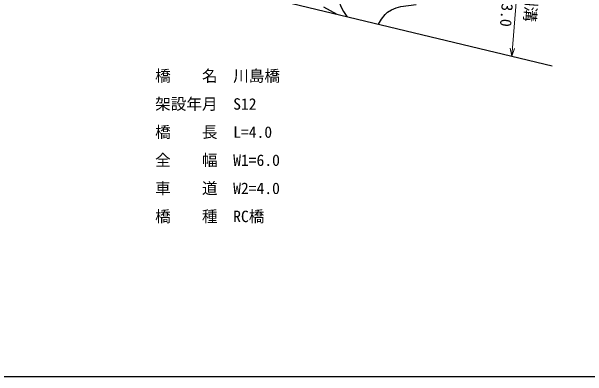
# Model space of a CAD drawing. Units: millimetres, scale not verified. Extents: x 40000 to 680000, y 20000 to 380000.
# Drawn here: x 174394 to 266629, y 205000 to 263439 of the extents above; entities that cross this region are included whole.
import ezdxf
from ezdxf.enums import TextEntityAlignment as Align

# ---------------------------------------------------------------- set-up
doc = ezdxf.new("R2010")
doc.units = ezdxf.units.MM
doc.header["$LTSCALE"] = 1000
for name, color, linetype, lineweight in [('M-BGD', 7, 'Continuous', 25), ('M-STR-HTXT', 7, 'Continuous', 13), ('M-TTL-TXT', 7, 'Continuous', 25)]:
    doc.layers.add(name, color=color, linetype=linetype, lineweight=lineweight)
doc.styles.add('ＭＳ ゴシック', font='')
doc.styles.get('ＭＳ ゴシック').set_extended_font_data('MS Gothic')

msp = doc.modelspace()

# ---------------------------------------------------------------- linework, layer by layer
at = {"layer": 'M-BGD'}
for p, q in [((183820, 273279), (260968, 254752)), ((224355, 264209), (226486, 263033))]:
    msp.add_line(p, q, dxfattribs=at)
for points in [[(239681, 269397), (238487, 269601), (237333, 269911), (235540, 270804), (233592, 271645), (232796, 271779), (231982, 271797), (231167, 271696), (230367, 271472), (229694, 271181), (228986, 270747), (228344, 270211), (227785, 269590), (227323, 268897), (226975, 268149), (226772, 267440), (226677, 266629), (226711, 265814), (226864, 265014), (227130, 264249), (227544, 263453), (228093, 262647)], [(233183, 261425), (233635, 262189), (234232, 262971), (234609, 263315), (235248, 263722), (235965, 264023), (236745, 264240), (239211, 264588)]]:
    msp.add_lwpolyline(points, dxfattribs=at)
at = {"layer": 'M-STR-HTXT'}
for p, q in [((255901, 272992), (254494, 256307)), ((254494, 256307), (254251, 257582)), ((254948, 257523), (254494, 256307))]:
    msp.add_line(p, q, dxfattribs=at)
at = {"layer": 'M-TTL-TXT'}
msp.add_line((40000, 205000), (579000, 205000), dxfattribs=at)

# ---------------------------------------------------------------- texts
at = {"layer": 'M-STR-HTXT', "style": 'ＭＳ ゴシック'}
for s, rotation, p in [('L=33.0', 265.594, (252636, 268578)), ('側溝', 265.594, (256301, 266867)), ('橋\u3000\u3000名\u3000川島橋', 359.994, (197391, 251670)), ('架設年月\u3000S12', 359.994, (197391, 247169)), ('橋\u3000\u3000長\u3000L=4.0', 359.994, (197390, 242669)), ('全\u3000\u3000幅\u3000W1=6.0', 359.994, (197390, 238168)), ('車\u3000\u3000道\u3000W2=4.0', 359.994, (197389, 233668)), ('橋\u3000\u3000種\u3000RC橋', 359.994, (197389, 229168))]:
    msp.add_text(s, height=1833, rotation=rotation, dxfattribs=at).set_placement(p, align=Align.BOTTOM_LEFT)

doc.saveas('drawing.dxf')
